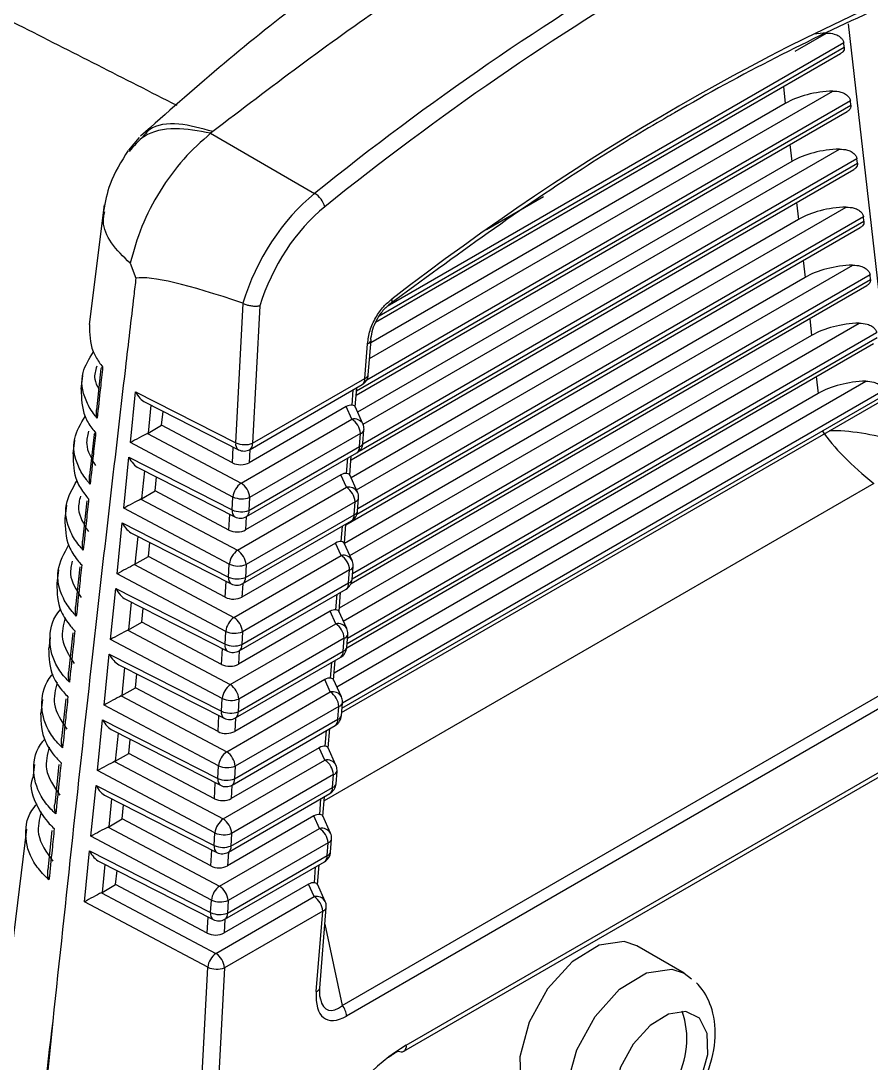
# Model space of a CAD drawing. Extents: x 7 to 113, y 1 to 87.
# Drawn here: x 18.155 to 18.851, y 71.682 to 72.536 of the extents above; entities that cross this region are included whole.
import ezdxf

# ---------------------------------------------------------------- set-up
doc = ezdxf.new("R2010")
doc.units = 0
doc.header["$MEASUREMENT"] = 0
doc.layers.add('OBJECT', color=7, linetype='CONTINUOUS')

msp = doc.modelspace()

# ---------------------------------------------------------------- linework, layer by layer
at = {"layer": 'OBJECT'}
for p, q in [((18.87174, 72.19108), (18.83298, 72.53323)), ((18.78924, 72.51086), (18.81474, 72.52558)), ((18.44845, 72.294), (18.82941, 72.51392)), ((18.829, 72.51755), (18.45484, 72.30155)), ((18.82941, 72.51392), (18.829, 72.51755)), ((18.44545, 72.28888), (18.82634, 72.50877)), ((18.4405, 72.25891), (18.82013, 72.47806)), ((18.77954, 72.48175), (18.7811, 72.46796)), ((18.83438, 72.47003), (18.4381, 72.24127)), ((18.83479, 72.4664), (18.83438, 72.47003)), ((18.42946, 72.22902), (18.83173, 72.46125)), ((18.42974, 72.23257), (18.83479, 72.4664)), ((18.7811, 72.46796), (18.44153, 72.27193)), ((18.31194, 72.44484), (18.31022, 72.44348)), ((18.31022, 72.44348), (18.39546, 72.39427)), ((18.25167, 72.43997), (18.2429, 72.42963)), ((18.78493, 72.43423), (18.78649, 72.42044)), ((18.43511, 72.20517), (18.82551, 72.43054)), ((18.78649, 72.42044), (18.43067, 72.21503)), ((18.43187, 72.18317), (18.84017, 72.41888)), ((18.83976, 72.42251), (18.43492, 72.1888)), ((18.84017, 72.41888), (18.83976, 72.42251)), ((18.42526, 72.17598), (18.83711, 72.41373)), ((18.53616, 72.36476), (18.58305, 72.39183)), ((18.22302, 72.38484), (18.21066, 72.28681)), ((18.42973, 72.15144), (18.83089, 72.38303)), ((18.79031, 72.38671), (18.79187, 72.37292)), ((18.84515, 72.375), (18.43077, 72.13578)), ((18.84556, 72.37137), (18.84515, 72.375)), ((18.42107, 72.12293), (18.84249, 72.36621)), ((18.79187, 72.37292), (18.42528, 72.1613)), ((18.43015, 72.13156), (18.84556, 72.37137)), ((18.24424, 72.33705), (18.24902, 72.32491)), ((18.42435, 72.09771), (18.83628, 72.33551)), ((18.79569, 72.3392), (18.79725, 72.32541)), ((18.79725, 72.32541), (18.4199, 72.10756)), ((18.42625, 72.07868), (18.85094, 72.32385)), ((18.85053, 72.32748), (18.42657, 72.08274)), ((18.85094, 72.32385), (18.85053, 72.32748)), ((18.42537, 72.07479), (18.84788, 72.3187)), ((18.33088, 72.18997), (18.337, 72.30413)), ((18.337, 72.30413), (18.33673, 72.30424)), ((18.35062, 72.30224), (18.34458, 72.18959)), ((18.80107, 72.29168), (18.80264, 72.27789)), ((18.41897, 72.04398), (18.84166, 72.28799)), ((18.80264, 72.27789), (18.41566, 72.05449)), ((18.42206, 72.02564), (18.85632, 72.27633)), ((18.85591, 72.27996), (18.42238, 72.02969)), ((18.43944, 72.24553), (18.44169, 72.274)), ((18.42178, 72.02209), (18.85326, 72.27118)), ((18.43654, 72.24268), (18.43879, 72.27114)), ((18.22041, 72.25085), (18.21675, 72.21703)), ((18.2054, 72.24505), (18.20398, 72.23382)), ((18.34458, 72.18959), (18.43654, 72.24268)), ((18.41359, 71.99024), (18.84704, 72.24047)), ((18.80646, 72.24416), (18.80802, 72.23037)), ((18.24447, 72.19014), (18.24864, 72.23181)), ((18.24864, 72.23181), (18.33088, 72.18997)), ((18.34252, 72.18458), (18.43447, 72.23766)), ((18.80802, 72.23037), (18.41147, 72.00144)), ((18.8613, 72.23244), (18.41819, 71.97664)), ((18.42612, 72.22077), (18.42712, 72.23342)), ((18.42869, 72.21939), (18.42993, 72.23504)), ((18.25665, 72.22316), (18.33299, 72.18433)), ((18.26133, 72.22078), (18.25904, 72.19792)), ((18.41759, 71.96905), (18.85864, 72.22366)), ((18.41787, 71.97259), (18.86171, 72.22881)), ((18.27009, 72.2043), (18.27124, 72.21574)), ((18.42136, 72.21961), (18.34184, 72.1737)), ((18.42597, 72.20939), (18.42136, 72.21961)), ((18.43503, 72.20538), (18.42861, 72.21959)), ((18.25904, 72.19792), (18.27009, 72.2043)), ((18.32811, 72.17354), (18.27009, 72.2043)), ((18.33521, 72.15699), (18.42597, 72.20939)), ((18.21475, 72.19668), (18.21109, 72.1633)), ((18.25852, 72.19764), (18.33521, 72.15699)), ((18.43297, 72.19761), (18.34221, 72.14521)), ((18.43212, 72.18685), (18.43297, 72.19761)), ((18.43503, 72.18971), (18.43588, 72.20047)), ((18.19871, 72.19202), (18.1973, 72.18083)), ((18.32851, 72.14559), (18.24447, 72.19014)), ((18.34164, 72.13462), (18.43212, 72.18685)), ((18.23909, 72.13641), (18.24326, 72.17808)), ((18.24326, 72.17808), (18.32794, 72.135)), ((18.32811, 72.17354), (18.3288, 72.18646)), ((18.33958, 72.1296), (18.43006, 72.18184)), ((18.34242, 72.18452), (18.34184, 72.1737)), ((18.42428, 72.16352), (18.42552, 72.17922)), ((18.25127, 72.16942), (18.33004, 72.12935)), ((18.4217, 72.1649), (18.42271, 72.1776)), ((18.25595, 72.16704), (18.25366, 72.14418)), ((18.26471, 72.15056), (18.26585, 72.16201)), ((18.41694, 72.16374), (18.33889, 72.11868)), ((18.42156, 72.15352), (18.41694, 72.16374)), ((18.43061, 72.1495), (18.42419, 72.16371)), ((18.33226, 72.10197), (18.42156, 72.15352)), ((18.8535, 72.15675), (18.40319, 71.89679)), ((18.25314, 72.14391), (18.33226, 72.10197)), ((18.25366, 72.14418), (18.26471, 72.15056)), ((18.32516, 72.11852), (18.26471, 72.15056)), ((18.32794, 72.135), (18.32851, 72.14559)), ((18.34221, 72.14521), (18.34164, 72.13462)), ((18.43062, 72.13389), (18.43147, 72.1446)), ((18.19211, 72.13893), (18.19073, 72.12777)), ((18.20893, 72.14258), (18.20531, 72.10943)), ((18.32556, 72.09057), (18.23909, 72.13641)), ((18.42856, 72.14174), (18.33926, 72.09019)), ((18.42771, 72.13103), (18.42856, 72.14174)), ((18.32516, 72.11852), (18.32585, 72.13148)), ((18.33869, 72.07965), (18.42771, 72.13103)), ((18.33947, 72.12954), (18.33889, 72.11868)), ((18.2337, 72.08268), (18.23788, 72.12434)), ((18.23788, 72.12434), (18.32499, 72.08003)), ((18.33663, 72.07463), (18.42565, 72.12602)), ((18.41729, 72.10902), (18.4183, 72.12177)), ((18.41986, 72.10765), (18.42111, 72.1234)), ((18.24589, 72.11569), (18.3271, 72.07438)), ((18.25056, 72.11331), (18.24827, 72.09045)), ((18.25932, 72.09683), (18.26047, 72.10827)), ((18.41253, 72.10786), (18.33594, 72.06365)), ((18.41714, 72.09764), (18.41253, 72.10786)), ((18.42619, 72.09363), (18.41977, 72.10784)), ((18.24827, 72.09045), (18.25932, 72.09683)), ((18.32221, 72.06349), (18.25932, 72.09683)), ((18.32931, 72.04694), (18.41714, 72.09764)), ((18.18557, 72.08583), (18.1842, 72.07469)), ((18.20314, 72.08851), (18.19957, 72.05558)), ((18.24776, 72.09017), (18.32931, 72.04694)), ((18.32499, 72.08003), (18.32556, 72.09057)), ((18.42414, 72.08587), (18.33631, 72.03517)), ((18.33926, 72.09019), (18.33869, 72.07965)), ((18.4233, 72.07521), (18.42414, 72.08587)), ((18.42621, 72.07807), (18.42705, 72.08873)), ((18.32261, 72.03555), (18.2337, 72.08268)), ((18.32221, 72.06349), (18.32291, 72.07651)), ((18.22832, 72.02894), (18.23249, 72.07061)), ((18.23249, 72.07061), (18.32205, 72.02505)), ((18.33369, 72.01966), (18.42124, 72.0702)), ((18.33575, 72.02467), (18.4233, 72.07521)), ((18.33653, 72.07457), (18.33594, 72.06365)), ((18.41544, 72.05178), (18.41669, 72.06758)), ((18.41815, 71.72911), (19.01349, 72.07279)), ((18.2405, 72.06196), (18.32415, 72.0194)), ((18.24518, 72.05958), (18.24289, 72.03672)), ((18.41287, 72.05315), (18.41388, 72.06595)), ((19.01701, 72.06411), (18.42168, 71.72043)), ((18.25394, 72.0431), (18.25509, 72.05454)), ((18.40811, 72.05199), (18.33299, 72.00863)), ((18.41272, 72.04177), (18.40811, 72.05199)), ((18.42178, 72.03776), (18.41536, 72.05197)), ((18.24289, 72.03672), (18.25394, 72.0431)), ((18.31927, 72.00847), (18.25394, 72.0431)), ((18.32637, 71.99192), (18.41272, 72.04177)), ((18.19738, 72.03445), (18.19385, 72.00174)), ((18.24237, 72.03644), (18.32637, 71.99192)), ((18.32205, 72.02505), (18.32261, 72.03555)), ((18.33631, 72.03517), (18.33575, 72.02467)), ((18.42179, 72.02225), (18.42263, 72.03285)), ((18.17877, 72.0306), (18.17766, 72.02161)), ((18.31966, 71.98052), (18.22832, 72.02894)), ((18.41972, 72.03), (18.33336, 71.98014)), ((18.41889, 72.01939), (18.41972, 72.03)), ((18.22294, 71.97521), (18.22711, 72.01688)), ((18.22711, 72.01688), (18.31911, 71.97008)), ((18.31927, 72.00847), (18.31997, 72.02154)), ((18.33281, 71.9697), (18.41889, 72.01939)), ((18.33358, 72.0196), (18.33299, 72.00863)), ((18.23512, 72.00822), (18.32121, 71.96443)), ((18.33074, 71.96468), (18.41682, 72.01438)), ((18.40845, 71.99728), (18.40947, 72.01013)), ((18.41103, 71.9959), (18.41228, 72.01175)), ((18.2398, 72.00585), (18.23751, 71.98298)), ((18.24856, 71.98936), (18.2497, 72.00081)), ((18.40369, 71.99612), (18.33005, 71.9536)), ((18.40831, 71.9859), (18.40369, 71.99612)), ((18.41736, 71.98189), (18.41094, 71.9961)), ((18.23699, 71.98271), (18.32342, 71.93689)), ((18.23751, 71.98298), (18.24856, 71.98936)), ((18.31632, 71.95344), (18.24856, 71.98936)), ((18.32342, 71.93689), (18.40831, 71.9859)), ((18.47058, 71.69667), (18.97262, 71.98649)), ((18.17249, 71.97967), (18.17112, 71.96853)), ((18.19165, 71.98041), (18.18815, 71.94792)), ((18.31672, 71.9255), (18.22294, 71.97521)), ((18.31911, 71.97008), (18.31966, 71.98052)), ((18.41531, 71.97412), (18.33042, 71.92512)), ((18.33336, 71.98014), (18.33281, 71.9697)), ((18.41447, 71.96357), (18.41531, 71.97412)), ((18.41738, 71.96643), (18.41822, 71.97698)), ((18.46852, 71.69165), (18.97056, 71.98147)), ((18.31632, 71.95344), (18.31702, 71.96656)), ((18.33064, 71.96462), (18.33005, 71.9536)), ((18.21755, 71.92148), (18.22173, 71.96314)), ((18.22173, 71.96314), (18.31616, 71.9151)), ((18.3278, 71.90971), (18.41241, 71.95856)), ((18.32986, 71.91472), (18.41447, 71.96357)), ((18.22974, 71.95449), (18.31827, 71.90946)), ((18.23441, 71.95211), (18.23212, 71.92925)), ((18.40404, 71.94141), (18.40506, 71.95431)), ((18.40661, 71.94003), (18.40787, 71.95593)), ((18.24317, 71.93563), (18.24432, 71.94707)), ((18.39928, 71.94025), (18.3271, 71.89858)), ((18.40389, 71.93003), (18.39928, 71.94025)), ((18.41294, 71.92601), (18.40652, 71.94022)), ((18.23212, 71.92925), (18.24317, 71.93563)), ((18.31337, 71.89842), (18.24317, 71.93563)), ((18.16596, 71.92659), (18.16459, 71.91547)), ((18.18594, 71.92639), (18.18248, 71.8941)), ((18.23161, 71.92897), (18.32047, 71.88187)), ((18.31616, 71.9151), (18.31672, 71.9255)), ((18.32047, 71.88187), (18.40389, 71.93003)), ((18.33042, 71.92512), (18.32986, 71.91472)), ((18.31377, 71.87047), (18.21755, 71.92148)), ((18.41089, 71.91825), (18.32747, 71.87009)), ((18.41006, 71.90775), (18.41089, 71.91825)), ((18.41297, 71.91061), (18.4138, 71.92111)), ((18.21217, 71.86774), (18.21635, 71.90941)), ((18.21635, 71.90941), (18.31322, 71.86013)), ((18.31337, 71.89842), (18.31408, 71.91159)), ((18.32692, 71.85975), (18.41006, 71.90775)), ((18.32769, 71.90965), (18.3271, 71.89858)), ((18.22436, 71.90076), (18.31532, 71.85448)), ((18.22903, 71.89838), (18.22674, 71.87552)), ((18.32485, 71.85474), (18.408, 71.90273)), ((18.39962, 71.88553), (18.40065, 71.89849)), ((18.40219, 71.88416), (18.40346, 71.90011)), ((18.23779, 71.8819), (18.23894, 71.89334)), ((18.22674, 71.87552), (18.23779, 71.8819)), ((18.31042, 71.8434), (18.23779, 71.8819)), ((18.39486, 71.88437), (18.32415, 71.84355)), ((18.39947, 71.87415), (18.39486, 71.88437)), ((18.40853, 71.87014), (18.40211, 71.88435)), ((18.15942, 71.87351), (18.11623, 71.52287)), ((18.18026, 71.8724), (18.17684, 71.8403)), ((18.22623, 71.87524), (18.31752, 71.82684)), ((18.31752, 71.82684), (18.39947, 71.87415)), ((18.31082, 71.81545), (18.21217, 71.86774)), ((18.31322, 71.86013), (18.31377, 71.87047)), ((18.40647, 71.86238), (18.32452, 71.81507)), ((18.32747, 71.87009), (18.32692, 71.85975)), ((18.40565, 71.85193), (18.40647, 71.86238)), ((18.40856, 71.85479), (18.40938, 71.86524)), ((18.20679, 71.81401), (18.21096, 71.85568)), ((18.21096, 71.85568), (18.31027, 71.80516)), ((18.31042, 71.8434), (18.31113, 71.85661)), ((18.32475, 71.85468), (18.32415, 71.84355)), ((18.21897, 71.84703), (18.31238, 71.79951)), ((18.32191, 71.79976), (18.40359, 71.84691)), ((18.32397, 71.80478), (18.40565, 71.85193)), ((18.22365, 71.84465), (18.22136, 71.82179)), ((18.23241, 71.82816), (18.23355, 71.83961)), ((18.39521, 71.82966), (18.39623, 71.84267)), ((18.39778, 71.82829), (18.39904, 71.84429)), ((18.22136, 71.82179), (18.23241, 71.82816)), ((18.30748, 71.78837), (18.23241, 71.82816)), ((18.39044, 71.8285), (18.32121, 71.78853)), ((18.39506, 71.81828), (18.39044, 71.8285)), ((18.40411, 71.81427), (18.39769, 71.82848)), ((18.22084, 71.82151), (18.31458, 71.77182)), ((18.30788, 71.76043), (18.20679, 71.81401)), ((18.31027, 71.80516), (18.31082, 71.81545)), ((18.31458, 71.77182), (18.39506, 71.81828)), ((18.32452, 71.81507), (18.32397, 71.80478)), ((18.40206, 71.80651), (18.32158, 71.76005)), ((18.39684, 71.74056), (18.40206, 71.80651)), ((18.39975, 71.74341), (18.40497, 71.80936)), ((18.30748, 71.78837), (18.30819, 71.80164)), ((18.3218, 71.7997), (18.32121, 71.78853)), ((18.40388, 71.79567), (18.41815, 71.72911)), ((18.69825, 71.75554), (18.65936, 71.77799)), ((18.28846, 71.39802), (18.30788, 71.76043)), ((18.32158, 71.76005), (18.30215, 71.39741)), ((18.69827, 71.75553), (18.70418, 71.75091)), ((18.18091, 71.71618), (18.15586, 71.4661))]:
    msp.add_line(p, q, dxfattribs=at)
at = {"layer": 'OBJECT', "flags": 128}
for points in [[(18.45869, 72.30774), (18.45882, 72.30673), (18.45882, 72.3058), (18.45868, 72.30498), (18.45841, 72.30429), (18.45801, 72.30372), (18.45749, 72.3033), (18.45686, 72.30303), (18.45614, 72.30292)], [(18.65936, 71.77799), (18.64915, 71.78143), (18.62848, 71.77843), (18.60642, 71.76482), (18.58633, 71.74266), (18.57127, 71.71534), (18.56353, 71.687), (18.56429, 71.66197), (18.57344, 71.64405), (18.57937, 71.63942)], [(18.61802, 71.6171), (18.61233, 71.6216), (18.60319, 71.63951), (18.60242, 71.66455), (18.61016, 71.69288), (18.62522, 71.72021), (18.64531, 71.74237), (18.66737, 71.75598), (18.68804, 71.75898), (18.69827, 71.75553)], [(18.6476, 71.62973), (18.65869, 71.62418), (18.6729, 71.62624), (18.68807, 71.6356), (18.70188, 71.65083), (18.71223, 71.66962), (18.71755, 71.6891), (18.71703, 71.70631), (18.71074, 71.71863), (18.69965, 71.72418), (18.68544, 71.72212), (18.67027, 71.71276), (18.65646, 71.69752), (18.64611, 71.67874), (18.64079, 71.65926), (18.64131, 71.64204), (18.6476, 71.62973)]]:
    msp.add_lwpolyline(points, dxfattribs=at)
at = {"layer": 'OBJECT'}
for centre, radius, start, end in [((18.38589, 72.37832), 0.01861, 15.62603, 59.01481), ((18.4379, 72.27495), 0.00391, 283.0534, 345.95476), ((18.43937, 72.27415), 0.00232, 356.27468, 32.31951), ((18.42947, 72.24632), 0.01, 299.99731, 355.48025), ((18.4316, 72.24177), 0.00502, 304.95267, 10.35093), ((18.43565, 72.24648), 0.00391, 283.05529, 345.95347), ((18.42784, 72.20139), 0.00822, 29.04861, 103.13011), ((18.41752, 72.1964), 0.0155, 4.5064, 56.94977), ((18.42591, 72.20126), 0.01, 0, 24.30711), ((18.43209, 72.20142), 0.00391, 283.05417, 345.95459), ((18.42591, 72.20126), 0.01, 355.48025, 0), ((18.33599, 72.18866), 0.00527, 165.57398, 235.30568), ((18.33821, 72.20692), 0.01847, 246.62893, 290.19424), ((18.33965, 72.18869), 0.00502, 304.95267, 10.35093), ((18.42506, 72.1905), 0.01, 299.99731, 355.48025), ((18.42702, 72.18602), 0.00517, 306.00905, 9.29455), ((18.43124, 72.19066), 0.00391, 283.05489, 345.95327), ((18.33752, 72.19324), 0.01, 243.03735, 299.99731), ((18.34484, 72.14366), 0.01645, 125.85408, 173.23549), ((18.32675, 72.144), 0.0155, 4.5064, 56.94977), ((18.42342, 72.14551), 0.00822, 29.04908, 103.12996), ((18.4131, 72.14052), 0.0155, 4.5062, 56.95058), ((18.33583, 72.16255), 0.01847, 246.62817, 290.19522), ((18.42767, 72.14555), 0.00391, 283.05533, 345.95304), ((18.4215, 72.14539), 0.01, 0, 24.30711), ((18.4215, 72.14539), 0.01, 355.48025, 0), ((18.33326, 72.13377), 0.00546, 166.94537, 233.93408), ((18.33526, 72.15195), 0.01847, 246.62818, 290.19499), ((18.33458, 72.13826), 0.01, 243.03735, 299.99731), ((18.3367, 72.13372), 0.00502, 304.95223, 10.35137), ((18.42065, 72.13468), 0.01, 299.99731, 355.48025), ((18.42261, 72.1302), 0.00517, 306.01038, 9.29322), ((18.42683, 72.13484), 0.00391, 283.0565, 345.95196), ((18.34189, 72.08863), 0.01645, 125.85391, 173.2367), ((18.32381, 72.08897), 0.0155, 4.5062, 56.95058), ((18.41901, 72.08964), 0.00822, 29.04868, 103.1302), ((18.40869, 72.08465), 0.0155, 4.50742, 56.9493), ((18.41708, 72.08951), 0.01, 0, 24.30711), ((18.33288, 72.10752), 0.01847, 246.62859, 290.19505), ((18.42326, 72.08968), 0.00391, 283.05509, 345.95337), ((18.41708, 72.08951), 0.01, 355.48025, 0), ((18.33031, 72.07879), 0.00546, 166.94566, 233.93379), ((18.33232, 72.09698), 0.01847, 246.62828, 290.19477), ((18.33376, 72.07874), 0.00502, 304.95377, 10.34983), ((18.41624, 72.07886), 0.01, 299.99731, 355.48025), ((18.42242, 72.07902), 0.00391, 283.05518, 345.95298), ((18.33163, 72.08329), 0.01, 243.03735, 299.99731), ((18.4182, 72.07438), 0.00517, 306.00038, 9.30322), ((18.33895, 72.03361), 0.01645, 125.8549, 173.2346), ((18.32086, 72.03395), 0.0155, 4.50742, 56.9493), ((18.41459, 72.03377), 0.00822, 29.04893, 103.12995), ((18.40427, 72.02878), 0.0155, 4.5062, 56.95058), ((18.32994, 72.0525), 0.01847, 246.62916, 290.19414), ((18.41884, 72.0338), 0.00391, 283.05504, 345.95333), ((18.41266, 72.03364), 0.01, 0, 24.30711), ((18.41266, 72.03364), 0.01, 355.48025, 0), ((18.32737, 72.02382), 0.00546, 166.94577, 233.93369), ((18.32938, 72.042), 0.01847, 246.62832, 290.19485), ((18.33081, 72.02377), 0.00502, 304.9431, 10.3605), ((18.32869, 72.02832), 0.01, 243.03735, 299.99731), ((18.41182, 72.02304), 0.01, 299.99731, 355.48025), ((18.41379, 72.01856), 0.00517, 306.00044, 9.30316), ((18.418, 72.0232), 0.00391, 283.05573, 345.95273), ((18.336, 71.97858), 0.01645, 125.85402, 173.23646), ((18.31791, 71.97892), 0.0155, 4.5062, 56.95058), ((18.41017, 71.9779), 0.00822, 29.04862, 103.13026), ((18.39985, 71.97291), 0.0155, 4.50738, 56.94937), ((18.40825, 71.97777), 0.01, 0, 24.30711), ((18.32699, 71.99747), 0.01847, 246.62847, 290.19531), ((18.41442, 71.97793), 0.00391, 283.05545, 345.95285), ((18.40825, 71.97777), 0.01, 355.48025, 0), ((18.32442, 71.96884), 0.00546, 166.94573, 233.93383), ((18.32643, 71.98703), 0.01847, 246.6284, 290.19477), ((18.32574, 71.97334), 0.01, 243.03735, 299.99731), ((18.32787, 71.9688), 0.00502, 304.94332, 10.36028), ((18.40741, 71.96722), 0.01, 299.99731, 355.48025), ((18.41359, 71.96738), 0.00391, 283.05622, 345.95209), ((18.40937, 71.96274), 0.00517, 306.00045, 9.30315), ((18.33305, 71.92356), 0.01645, 125.85473, 173.23474), ((18.31496, 71.9239), 0.0155, 4.50738, 56.94937), ((18.32404, 71.94245), 0.01847, 246.62854, 290.19476), ((18.40576, 71.92202), 0.00822, 29.04836, 103.13071), ((18.39544, 71.91703), 0.0155, 4.50627, 56.95), ((18.40383, 71.9219), 0.01, 0, 24.30711), ((18.40383, 71.9219), 0.01, 355.48025, 0), ((18.32148, 71.91387), 0.00546, 166.94322, 233.93534), ((18.32349, 71.93206), 0.01847, 246.6291, 290.19462), ((18.32493, 71.91382), 0.00502, 304.94329, 10.36031), ((18.41001, 71.92206), 0.00391, 283.05327, 345.95518), ((18.3228, 71.91837), 0.01, 243.03735, 299.99731), ((18.403, 71.9114), 0.01, 299.99731, 355.48025), ((18.40496, 71.90691), 0.00517, 306.00069, 9.30291), ((18.40918, 71.91156), 0.00391, 283.05538, 345.95313), ((18.33011, 71.86854), 0.01645, 125.85383, 173.23561), ((18.31202, 71.86888), 0.0155, 4.50627, 56.95), ((18.40134, 71.86615), 0.00822, 29.04854, 103.13035), ((18.39102, 71.86116), 0.0155, 4.50705, 56.9497), ((18.3211, 71.88742), 0.01847, 246.62846, 290.19529), ((18.40559, 71.86619), 0.00391, 283.05535, 345.95293), ((18.39941, 71.86602), 0.01, 0, 24.30711), ((18.39941, 71.86602), 0.01, 355.48025, 0), ((18.31854, 71.8589), 0.00546, 166.94315, 233.93544), ((18.32054, 71.87708), 0.01847, 246.62908, 290.19467), ((18.31986, 71.8634), 0.01, 243.03735, 299.99731), ((18.32198, 71.85885), 0.00502, 304.94353, 10.36007), ((18.39859, 71.85557), 0.01, 299.99731, 355.48025), ((18.40477, 71.85573), 0.00391, 283.05533, 345.95294), ((18.40055, 71.85109), 0.00517, 306.00049, 9.30311), ((18.32716, 71.81351), 0.01645, 125.85404, 173.23645), ((18.30907, 71.81385), 0.0155, 4.50705, 56.9497), ((18.31815, 71.8324), 0.01847, 246.62908, 290.19466), ((18.39693, 71.81028), 0.00822, 29.04911, 103.12977), ((18.3866, 71.80529), 0.0155, 4.50629, 56.94997), ((18.395, 71.81015), 0.01, 0, 24.30711), ((18.31559, 71.80392), 0.00546, 166.94267, 233.9359), ((18.3176, 71.82211), 0.01847, 246.62908, 290.19467), ((18.31904, 71.80388), 0.00502, 304.9433, 10.3603), ((18.40118, 71.81031), 0.00391, 283.04944, 345.95908), ((18.395, 71.81015), 0.01, 355.48025, 0), ((18.31691, 71.80842), 0.01, 243.03735, 299.99731), ((18.32421, 71.75849), 0.01645, 125.85468, 173.23477), ((18.30612, 71.75883), 0.0155, 4.50629, 56.94997), ((18.3152, 71.77738), 0.01847, 246.62849, 290.19526), ((18.39596, 71.74436), 0.00391, 283.05545, 345.95285), ((18.4061, 71.71916), 0.01563, 4.67964, 39.54986), ((18.63156, 71.70166), 0.06887, 280.73909, 19.2663), ((18.46649, 71.69581), 0.00463, 239.49286, 296.05484), ((18.4656, 71.69578), 0.00506, 305.29099, 10.01261)]:
    msp.add_arc(centre, radius, start, end, dxfattribs=at)
for centre, major_axis, ratio, start_param, end_param in [((18.7653, 70.70585), (1.03077, 2.00185), 0.606843, 0.574391, 0.937899), ((18.77236, 70.7022), (1.02574, 1.9932), 0.60697, 0.574247, 0.937755), ((18.77483, 70.64675), (0.99276, 1.93123), 0.606953, 0.600984, 0.910013), ((18.81819, 72.49058), (0.06026, -0.00006), 0.581691, 1.628662, 1.801841), ((18.82358, 72.44307), (0.06026, -0.00006), 0.581691, 1.628662, 2.353592), ((18.82896, 72.39555), (0.06026, -0.00006), 0.581691, 1.628662, 2.353592), ((18.41484, 72.30442), (0.05539, 0.10653), 0.604579, 0.940429, 1.87705), ((18.4219, 72.30078), (0.05037, 0.09788), 0.60697, 0.937755, 1.859289), ((18.83434, 72.34803), (0.06026, -0.00006), 0.581691, 1.628662, 2.353592), ((18.83972, 72.30051), (0.06026, -0.00006), 0.581691, 1.628662, 2.353592), ((19.94464, 71.42129), (1.70275, -0.89991), 0.049905, 2.831643, 3.072756), ((18.84511, 72.25299), (0.06026, -0.00006), 0.581691, 1.628662, 2.353592), ((18.85049, 72.20548), (0.06026, -0.00006), 0.581691, 1.628662, 2.353592), ((18.25528, 72.23507), (-0.00673, 0.01231), 0.526975, 1.548133, 2.485269), ((18.42148, 72.21108), (0.00628, 0.00905), 0.580609, 0.271048, 0.888781), ((18.41852, 72.21762), (0.01015, 0.00177), 0.278097, 6.211834, 6.960412), ((18.25111, 72.19341), (0.01062, 0.00569), 0.026892, 0.783381, 2.231718), ((18.25198, 72.20207), (0.01003, -0.00001), 0.582929, 5.424008, 5.494108), ((18.85395, 72.17495), (0.04783, -0.04146), 0.225659, 3.849173, 4.89637), ((18.85395, 72.17495), (0.06168, -0.01513), 0.320651, 1.357691, 2.282996), ((18.2499, 72.18134), (-0.00673, 0.01231), 0.526975, 1.548133, 2.485269), ((18.3348, 72.17789), (0.01001, -0.00003), 0.586595, 3.981097, 5.493179), ((18.41706, 72.1552), (0.00628, 0.00905), 0.580609, 0.271048, 0.888781), ((18.41411, 72.16175), (0.01015, 0.00177), 0.278097, 6.211834, 6.960412), ((18.24572, 72.13967), (0.01062, 0.00569), 0.026892, 0.783381, 2.231718), ((18.24659, 72.14834), (0.01003, -0.00001), 0.582929, 5.424008, 5.494108), ((18.24452, 72.12761), (-0.00673, 0.01231), 0.526975, 1.548133, 2.485269), ((18.33186, 72.12287), (0.01001, -0.00003), 0.586595, 3.981097, 5.493179), ((18.41265, 72.09933), (0.00628, 0.00905), 0.580609, 0.271048, 0.888781), ((18.40969, 72.10588), (0.01015, 0.00177), 0.278097, 6.211834, 6.960412), ((18.24034, 72.08594), (0.01062, 0.00569), 0.026892, 0.783381, 2.231718), ((18.24121, 72.09461), (0.01003, -0.00001), 0.582929, 5.424008, 5.494108), ((18.23913, 72.07387), (-0.00673, 0.01231), 0.526975, 1.548133, 2.485269), ((18.32891, 72.06784), (0.01001, -0.00003), 0.586595, 3.981097, 5.493179), ((18.40823, 72.04346), (0.00628, 0.00905), 0.580609, 0.271048, 0.888781), ((18.40527, 72.05), (0.01015, 0.00177), 0.278097, 6.211834, 6.960412), ((18.23496, 72.03221), (0.01062, 0.00569), 0.026892, 0.783381, 2.231718), ((18.23583, 72.04088), (0.01003, -0.00001), 0.582929, 5.424008, 5.494108), ((18.23375, 72.02014), (-0.00673, 0.01231), 0.526975, 1.548133, 2.485269), ((18.32596, 72.01282), (0.01001, -0.00003), 0.586595, 3.981097, 5.493179), ((18.40381, 71.98759), (0.00628, 0.00905), 0.580609, 0.271048, 0.888781), ((18.40086, 71.99413), (0.01015, 0.00177), 0.278097, 6.211834, 6.960412), ((18.22958, 71.97848), (0.01062, 0.00569), 0.026892, 0.783381, 2.231718), ((18.23044, 71.98714), (0.01003, -0.00001), 0.582929, 5.424008, 5.494108), ((18.22837, 71.96641), (-0.00673, 0.01231), 0.526975, 1.548133, 2.485269), ((18.32302, 71.95779), (0.01001, -0.00003), 0.586595, 3.981097, 5.493179), ((18.3994, 71.93171), (0.00628, 0.00905), 0.580609, 0.271048, 0.888781), ((18.39644, 71.93826), (0.01015, 0.00177), 0.278097, 6.211834, 6.960412), ((18.22419, 71.92474), (0.01062, 0.00569), 0.026892, 0.783381, 2.231718), ((18.22506, 71.93341), (0.01003, -0.00001), 0.582929, 5.424008, 5.494108), ((18.22298, 71.91268), (-0.00673, 0.01231), 0.526975, 1.548133, 2.485269), ((18.32007, 71.90277), (0.01001, -0.00003), 0.586595, 3.981097, 5.493179), ((18.39498, 71.87584), (0.00628, 0.00905), 0.580609, 0.271048, 0.888781), ((18.39202, 71.88239), (0.01015, 0.00177), 0.278097, 6.211834, 6.960412), ((18.21881, 71.87101), (0.01062, 0.00569), 0.026892, 0.783381, 2.231718), ((18.21968, 71.87968), (0.01003, -0.00001), 0.582929, 5.424008, 5.494108), ((18.2176, 71.85894), (-0.00673, 0.01231), 0.526975, 1.548133, 2.485269), ((18.31712, 71.84775), (0.01001, -0.00003), 0.586595, 3.981097, 5.493179), ((18.39056, 71.81997), (0.00628, 0.00905), 0.580609, 0.271048, 0.888781), ((18.38761, 71.82651), (0.01015, 0.00177), 0.278097, 6.211834, 6.960412), ((18.21343, 71.81728), (0.01062, 0.00569), 0.026892, 0.783381, 2.231718), ((18.2143, 71.82594), (0.01003, -0.00001), 0.582929, 5.424008, 5.494108), ((18.31417, 71.79272), (0.01001, -0.00003), 0.586595, 3.981097, 5.493179), ((18.43029, 71.76636), (0.02592, 0.04826), 0.443439, 2.35159, 3.763116), ((18.42323, 71.77), (0.01696, 0.04462), 0.376367, 2.614846, 3.717601), ((19.26538, 67.14156), (1.58934, 16.54697), 0.094708, 1.299793, 1.315305), ((18.47591, 71.58378), (0.06232, 0.11985), 0.60894, 0.762301, 2.325501), ((18.46885, 71.58742), (0.05737, 0.11115), 0.603746, 0.760686, 0.85253)]:
    msp.add_ellipse(centre, major_axis=major_axis, ratio=ratio, start_param=start_param, end_param=end_param, dxfattribs=at)
for points, knots in [([(18.28276, 72.46611), (18.23949, 72.48816), (18.00087, 72.60973), (17.56188, 72.81963), (16.96623, 73.09536), (16.36581, 73.35733), (15.92144, 73.5447), (15.67618, 73.6409), (15.63345, 73.65766)], [0, 0, 0, 0, 0.050029, 0.27586, 0.501567, 0.727114, 0.952463, 1, 1, 1, 1]), ([(18.53004, 72.64645), (18.4803, 72.61576), (18.3814, 72.55475), (18.29556, 72.47889), (18.25289, 72.44119)], [0, 0, 0, 0, 0.502982, 1, 1, 1, 1]), ([(18.5978, 72.63976), (18.54986, 72.61084), (18.45399, 72.55298), (18.35929, 72.48089), (18.31194, 72.44484)], [0, 0, 0, 0, 0.5, 1, 1, 1, 1]), ([(18.92634, 72.57437), (18.92164, 72.57252), (18.89815, 72.56329), (18.81959, 72.52996), (18.74062, 72.48962), (18.66199, 72.44376), (18.58342, 72.39606), (18.51047, 72.34269), (18.45614, 72.30292)], [0, 0, 0, 0, 0.029968, 0.149857, 0.5, 0.529967, 0.649857, 1, 1, 1, 1]), ([(18.81474, 72.52558), (18.81695, 72.52548), (18.82064, 72.5253), (18.82501, 72.52327), (18.82758, 72.52102), (18.82873, 72.51902), (18.82894, 72.5179), (18.829, 72.51755)], [0, 0, 0, 0, 0.3459343, 0.5774792, 0.7673162, 0.9280038, 1, 1, 1, 1]), ([(18.82941, 72.51392), (18.8294, 72.51323), (18.82938, 72.51185), (18.82824, 72.51005), (18.82696, 72.5092), (18.82633, 72.50878)], [0, 0, 0, 0, 0.338257, 0.676498, 1, 1, 1, 1]), ([(18.82013, 72.47806), (18.82234, 72.47796), (18.82602, 72.47778), (18.8304, 72.47576), (18.83296, 72.4735), (18.83412, 72.47151), (18.83432, 72.47038), (18.83438, 72.47003)], [0, 0, 0, 0, 0.345935, 0.577479, 0.767317, 0.928003, 1, 1, 1, 1]), ([(18.83479, 72.4664), (18.83478, 72.46571), (18.83476, 72.46433), (18.83362, 72.46253), (18.83234, 72.46168), (18.83172, 72.46126)], [0, 0, 0, 0, 0.338258, 0.676499, 1, 1, 1, 1]), ([(18.31194, 72.44484), (18.3025, 72.44749), (18.28294, 72.45297), (18.26232, 72.4502), (18.25605, 72.4423), (18.2542, 72.43997)], [0, 0, 0, 0, 0.396583, 0.822208, 1, 1, 1, 1]), ([(18.31022, 72.44348), (18.30032, 72.44534), (18.27984, 72.44917), (18.25557, 72.44355), (18.24721, 72.43307), (18.24354, 72.42848)], [0, 0, 0, 0, 0.344257, 0.712567, 1, 1, 1, 1]), ([(18.31022, 72.44348), (18.30268, 72.43681), (18.28761, 72.42346), (18.26826, 72.39664), (18.25269, 72.36713), (18.24706, 72.34708), (18.24424, 72.33705)], [0, 0, 0, 0, 0.25, 0.5, 0.75, 1, 1, 1, 1]), ([(18.24268, 72.42932), (18.23704, 72.42039), (18.22716, 72.40472), (18.2238, 72.38718), (18.22236, 72.37965)], [0, 0, 0, 0, 0.570288, 1, 1, 1, 1]), ([(18.82551, 72.43054), (18.82772, 72.43044), (18.8314, 72.43026), (18.83578, 72.42824), (18.83835, 72.42598), (18.8395, 72.42399), (18.8397, 72.42286), (18.83976, 72.42251)], [0, 0, 0, 0, 0.345935, 0.577479, 0.767317, 0.928004, 1, 1, 1, 1]), ([(18.84017, 72.41888), (18.84016, 72.41819), (18.84014, 72.41681), (18.839, 72.41501), (18.83773, 72.41416), (18.8371, 72.41374)], [0, 0, 0, 0, 0.338258, 0.676497, 1, 1, 1, 1]), ([(18.83089, 72.38303), (18.8331, 72.38292), (18.83679, 72.38275), (18.84116, 72.38072), (18.84373, 72.37847), (18.84488, 72.37647), (18.84508, 72.37534), (18.84515, 72.375)], [0, 0, 0, 0, 0.345934, 0.577479, 0.767316, 0.928003, 1, 1, 1, 1]), ([(18.24424, 72.33705), (18.2387, 72.3425), (18.22762, 72.3534), (18.2212, 72.36833), (18.22291, 72.37669), (18.22347, 72.37946)], [0, 0, 0, 0, 0.401126, 0.802252, 1, 1, 1, 1]), ([(18.84556, 72.37137), (18.84555, 72.37068), (18.84552, 72.3693), (18.84439, 72.36749), (18.84311, 72.36664), (18.84248, 72.36623)], [0, 0, 0, 0, 0.338257, 0.676496, 1, 1, 1, 1]), ([(18.83628, 72.33551), (18.83848, 72.3354), (18.84217, 72.33523), (18.84655, 72.3332), (18.84911, 72.33095), (18.85027, 72.32895), (18.85047, 72.32783), (18.85053, 72.32748)], [0, 0, 0, 0, 0.345934, 0.577479, 0.767316, 0.928004, 1, 1, 1, 1]), ([(18.24902, 72.32491), (18.24844, 72.32003), (18.24557, 72.2956), (18.23357, 72.19297), (18.21064, 71.99538), (18.19159, 71.81647), (18.18091, 71.71618)], [0, 0, 0, 0, 0.024148, 0.120739, 0.507103, 1, 1, 1, 1]), ([(18.85094, 72.32385), (18.85093, 72.32316), (18.85091, 72.32178), (18.84977, 72.31998), (18.84849, 72.31913), (18.84787, 72.31871)], [0, 0, 0, 0, 0.338257, 0.676497, 1, 1, 1, 1]), ([(18.43879, 72.27114), (18.43931, 72.27472), (18.44035, 72.28187), (18.44522, 72.29265), (18.45158, 72.30163), (18.45642, 72.30579), (18.45869, 72.30774)], [0, 0, 0, 0, 0.261879, 0.524406, 0.776419, 1, 1, 1, 1]), ([(18.337, 72.30413), (18.3379, 72.30375), (18.3397, 72.303), (18.34303, 72.30225), (18.34636, 72.30188), (18.34885, 72.30195), (18.35016, 72.30214), (18.35057, 72.30223), (18.35062, 72.30224)], [0, 0, 0, 0, 0.219278, 0.438506, 0.659243, 0.882986, 0.985831, 1, 1, 1, 1]), ([(18.45614, 72.30292), (18.45403, 72.30092), (18.45028, 72.29736), (18.44571, 72.29004), (18.44255, 72.28257), (18.44175, 72.27784), (18.44134, 72.27539)], [0, 0, 0, 0, 0.2953353, 0.5247159, 0.7544597, 1, 1, 1, 1]), ([(18.21097, 72.2868), (18.21102, 72.27934), (18.21111, 72.26882), (18.21766, 72.25746), (18.22079, 72.25339), (18.22177, 72.25213)], [0, 0, 0, 0, 0.625508, 0.883274, 1, 1, 1, 1]), ([(18.84166, 72.28799), (18.84387, 72.28789), (18.84755, 72.28771), (18.85193, 72.28568), (18.85449, 72.28343), (18.85565, 72.28143), (18.85585, 72.28031), (18.85591, 72.27996)], [0, 0, 0, 0, 0.3459346, 0.5774777, 0.7673165, 0.9280037, 1, 1, 1, 1]), ([(18.2173, 72.21019), (18.21628, 72.21143), (18.2124, 72.21613), (18.20569, 72.22836), (18.2028, 72.2461), (18.21073, 72.25884), (18.21418, 72.26437)], [0, 0, 0, 0, 0.073859, 0.278229, 0.686625, 1, 1, 1, 1]), ([(18.21691, 72.25276), (18.21586, 72.24921), (18.21396, 72.24282), (18.21716, 72.23666), (18.21858, 72.23392)], [0, 0, 0, 0, 0.5563299, 1, 1, 1, 1]), ([(18.22177, 72.25213), (18.22115, 72.24636), (18.21966, 72.23238), (18.21818, 72.2184), (18.2173, 72.21019)], [0, 0, 0, 0, 0.412316, 1, 1, 1, 1]), ([(18.22045, 72.25085), (18.22059, 72.25114), (18.22077, 72.25152), (18.22156, 72.252), (18.22175, 72.25212), (18.22177, 72.25213)], [0, 0, 0, 0, 0.773395, 0.980383, 1, 1, 1, 1]), ([(18.84704, 72.24047), (18.84925, 72.24037), (18.85294, 72.24019), (18.85731, 72.23817), (18.85988, 72.23591), (18.86103, 72.23392), (18.86123, 72.23279), (18.8613, 72.23244)], [0, 0, 0, 0, 0.3459347, 0.5774779, 0.7673168, 0.9280034, 1, 1, 1, 1]), ([(18.20423, 72.23381), (18.20434, 72.22628), (18.2045, 72.21537), (18.21149, 72.20366), (18.21498, 72.19933), (18.21602, 72.19804)], [0, 0, 0, 0, 0.611071, 0.885051, 1, 1, 1, 1]), ([(18.2173, 72.21019), (18.21729, 72.21023), (18.21717, 72.2107), (18.21664, 72.21298), (18.21673, 72.21522), (18.21679, 72.21703)], [0, 0, 0, 0, 0.0183785, 0.209674, 1, 1, 1, 1]), ([(18.21158, 72.15612), (18.21049, 72.15738), (18.20646, 72.16206), (18.19937, 72.17425), (18.196, 72.19239), (18.20387, 72.2056), (18.20742, 72.21157)], [0, 0, 0, 0, 0.073398, 0.272928, 0.671591, 1, 1, 1, 1]), ([(18.21022, 72.19954), (18.20935, 72.19599), (18.20701, 72.18641), (18.21251, 72.17721), (18.21597, 72.17141)], [0, 0, 0, 0, 0.370335, 1, 1, 1, 1]), ([(18.21602, 72.19804), (18.2154, 72.19228), (18.21392, 72.17831), (18.21244, 72.16433), (18.21158, 72.15612)], [0, 0, 0, 0, 0.412357, 1, 1, 1, 1]), ([(18.2146, 72.19669), (18.21472, 72.19697), (18.21489, 72.19736), (18.21573, 72.19788), (18.216, 72.19803), (18.21602, 72.19804)], [0, 0, 0, 0, 0.717137, 0.981662, 1, 1, 1, 1]), ([(18.19752, 72.18082), (18.19767, 72.17322), (18.19791, 72.16193), (18.20534, 72.14987), (18.20921, 72.14528), (18.21029, 72.14398)], [0, 0, 0, 0, 0.598029, 0.8866918, 1, 1, 1, 1]), ([(18.21158, 72.15612), (18.21156, 72.15616), (18.2114, 72.15677), (18.21083, 72.15916), (18.21093, 72.16151), (18.21101, 72.1633)], [0, 0, 0, 0, 0.017487, 0.25536, 1, 1, 1, 1]), ([(18.20588, 72.10207), (18.20474, 72.10334), (18.20055, 72.10801), (18.19309, 72.12015), (18.18924, 72.13878), (18.19707, 72.15255), (18.20077, 72.15905)], [0, 0, 0, 0, 0.072616, 0.266647, 0.654263, 1, 1, 1, 1]), ([(18.20355, 72.14631), (18.2027, 72.14276), (18.20036, 72.13288), (18.20627, 72.12343), (18.21005, 72.11737)], [0, 0, 0, 0, 0.359269, 1, 1, 1, 1]), ([(18.21029, 72.14398), (18.20969, 72.13822), (18.20821, 72.12425), (18.20674, 72.11028), (18.20588, 72.10207)], [0, 0, 0, 0, 0.412394, 1, 1, 1, 1]), ([(18.19082, 72.12777), (18.19103, 72.1201), (18.19135, 72.10847), (18.19922, 72.09608), (18.20346, 72.09125), (18.2046, 72.08994)], [0, 0, 0, 0, 0.585501, 0.888016, 1, 1, 1, 1]), ([(18.20021, 72.04805), (18.19901, 72.04933), (18.19467, 72.05397), (18.18685, 72.06607), (18.18249, 72.0852), (18.19028, 72.09955), (18.19411, 72.10659)], [0, 0, 0, 0, 0.071803, 0.260453, 0.637267, 1, 1, 1, 1]), ([(18.20588, 72.10207), (18.20587, 72.10212), (18.20566, 72.10285), (18.20506, 72.10531), (18.20517, 72.10772), (18.20526, 72.10943)], [0, 0, 0, 0, 0.01703, 0.301877, 1, 1, 1, 1]), ([(18.19689, 72.09307), (18.19607, 72.08952), (18.19373, 72.07934), (18.20006, 72.06966), (18.20417, 72.06335)], [0, 0, 0, 0, 0.349113, 1, 1, 1, 1]), ([(18.2046, 72.08994), (18.204, 72.08418), (18.20253, 72.07021), (18.20107, 72.05625), (18.20021, 72.04805)], [0, 0, 0, 0, 0.41243, 1, 1, 1, 1]), ([(18.18415, 72.07469), (18.18441, 72.06697), (18.18481, 72.05501), (18.19312, 72.0423), (18.19774, 72.03723), (18.19894, 72.03592)], [0, 0, 0, 0, 0.573871, 0.889191, 1, 1, 1, 1]), ([(18.19457, 71.99404), (18.19332, 71.99533), (18.18883, 71.99995), (18.18051, 72.01204), (18.17688, 72.03109), (18.18107, 72.04684), (18.18739, 72.05369), (18.18751, 72.05382)], [0, 0, 0, 0, 0.071359, 0.255788, 0.624121, 0.992827, 1, 1, 1, 1]), ([(18.20021, 72.04805), (18.2002, 72.04809), (18.19994, 72.04894), (18.19931, 72.05147), (18.19944, 72.05394), (18.19953, 72.05558)], [0, 0, 0, 0, 0.016605, 0.345172, 1, 1, 1, 1]), ([(18.19112, 72.04665), (18.18961, 72.04079), (18.18632, 72.02802), (18.1941, 72.01591), (18.19832, 72.00935)], [0, 0, 0, 0, 0.458201, 1, 1, 1, 1]), ([(18.19894, 72.03592), (18.19834, 72.03016), (18.19688, 72.0162), (18.19542, 72.00224), (18.19457, 71.99404)], [0, 0, 0, 0, 0.412465, 1, 1, 1, 1]), ([(18.17749, 72.02162), (18.1778, 72.01384), (18.17828, 72.00154), (18.18704, 71.98852), (18.19205, 71.98324), (18.19331, 71.98191)], [0, 0, 0, 0, 0.563249, 0.890289, 1, 1, 1, 1]), ([(18.18895, 71.94004), (18.18765, 71.94134), (18.18301, 71.94595), (18.17436, 71.95799), (18.1702, 71.97701), (18.17411, 71.9931), (18.18062, 72.00024), (18.18099, 72.00065)], [0, 0, 0, 0, 0.071367, 0.2528801, 0.6153473, 0.9781707, 1, 1, 1, 1]), ([(18.19457, 71.99404), (18.19456, 71.99408), (18.19425, 71.99505), (18.19359, 71.99764), (18.19374, 72.00017), (18.19383, 72.00174)], [0, 0, 0, 0, 0.016216, 0.385516, 1, 1, 1, 1]), ([(18.1845, 71.99373), (18.18299, 71.98776), (18.17967, 71.97458), (18.18797, 71.96216), (18.1925, 71.95536)], [0, 0, 0, 0, 0.453373, 1, 1, 1, 1]), ([(18.19331, 71.98191), (18.19271, 71.97615), (18.19125, 71.9622), (18.18981, 71.94824), (18.18895, 71.94004)], [0, 0, 0, 0, 0.412497, 1, 1, 1, 1]), ([(18.17085, 71.96854), (18.17121, 71.9607), (18.17178, 71.94807), (18.18099, 71.93475), (18.18638, 71.92926), (18.1877, 71.92792)], [0, 0, 0, 0, 0.55354, 0.891317, 1, 1, 1, 1]), ([(18.18337, 71.88607), (18.182, 71.88737), (18.17722, 71.89196), (18.16824, 71.90395), (18.16357, 71.92293), (18.16719, 71.93935), (18.17388, 71.94679), (18.17449, 71.94746)], [0, 0, 0, 0, 0.071385, 0.250118, 0.60699, 0.964202, 1, 1, 1, 1]), ([(18.18895, 71.94004), (18.18894, 71.94008), (18.18859, 71.94118), (18.1879, 71.94383), (18.18806, 71.94641), (18.18815, 71.94792)], [0, 0, 0, 0, 0.015834, 0.423152, 1, 1, 1, 1]), ([(18.1779, 71.94079), (18.17639, 71.9347), (18.17304, 71.92115), (18.18185, 71.90841), (18.18671, 71.90139)], [0, 0, 0, 0, 0.4488959, 1, 1, 1, 1]), ([(18.1877, 71.92792), (18.1871, 71.92216), (18.18566, 71.90821), (18.18421, 71.89426), (18.18337, 71.88607)], [0, 0, 0, 0, 0.412528, 1, 1, 1, 1]), ([(18.16431, 71.91552), (18.16429, 71.91547), (18.16109, 71.90787), (18.16639, 71.89447), (18.1749, 71.88099), (18.18073, 71.87529), (18.18211, 71.87395)], [0, 0, 0, 0, 0.004151, 0.545344, 0.89244, 1, 1, 1, 1]), ([(18.1778, 71.8321), (18.17638, 71.83342), (18.17146, 71.83798), (18.16216, 71.84992), (18.15699, 71.86886), (18.1603, 71.88561), (18.16716, 71.89333), (18.16801, 71.89428)], [0, 0, 0, 0, 0.071411, 0.247486, 0.599016, 0.950869, 1, 1, 1, 1]), ([(18.17131, 71.88783), (18.16981, 71.88164), (18.16643, 71.8677), (18.17576, 71.85467), (18.18094, 71.84744)], [0, 0, 0, 0, 0.444732, 1, 1, 1, 1]), ([(18.18337, 71.88607), (18.18335, 71.88611), (18.18295, 71.88732), (18.18222, 71.89003), (18.1824, 71.89266), (18.18249, 71.8941)], [0, 0, 0, 0, 0.015491, 0.4583, 1, 1, 1, 1]), ([(18.18211, 71.87395), (18.18152, 71.86819), (18.18008, 71.85424), (18.17864, 71.8403), (18.1778, 71.8321)], [0, 0, 0, 0, 0.4125571, 1, 1, 1, 1]), ([(18.1778, 71.8321), (18.17779, 71.83215), (18.17733, 71.83346), (18.17657, 71.83624), (18.17676, 71.83892), (18.17686, 71.8403)], [0, 0, 0, 0, 0.015172, 0.4911511, 1, 1, 1, 1]), ([(18.40036, 71.73435), (18.40009, 71.73539), (18.39947, 71.73777), (18.39965, 71.74139), (18.39975, 71.74341)], [0, 0, 0, 0, 0.439992, 1, 1, 1, 1]), ([(18.61818, 71.61772), (18.61914, 71.61693), (18.62516, 71.61198), (18.64005, 71.60978), (18.65971, 71.61216), (18.68001, 71.62236), (18.6998, 71.64083), (18.71602, 71.66707), (18.72442, 71.69589), (18.72353, 71.7217), (18.7163, 71.73875), (18.71002, 71.74583), (18.70846, 71.74758)], [0, 0, 0, 0, 0.018648, 0.1176, 0.212593, 0.320383, 0.449434, 0.586946, 0.726314, 0.856861, 0.964538, 1, 1, 1, 1])]:
    msp.add_open_spline(points, degree=3, knots=knots, dxfattribs=at)

doc.saveas('drawing.dxf')
